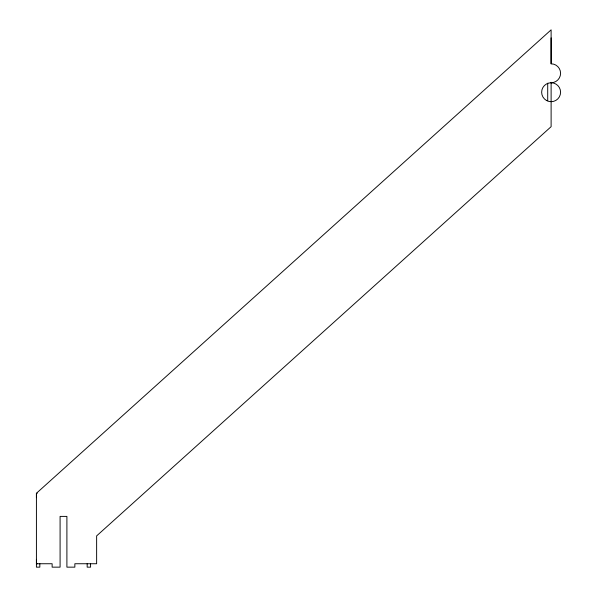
<?xml version="1.0" encoding="UTF-8"?>
<svg xmlns="http://www.w3.org/2000/svg" width="597" height="597" viewBox="0 0 597 597"><rect width="100%" height="100%" fill="white"/><g stroke="black" fill="none" stroke-linecap="round" stroke-linejoin="round"><path stroke-width="0.9" d="M551.121 82.289L551.113 126.683L96.632 535.897L96.632 563.74L74.856 563.74L74.856 567.15L66.901 567.15L66.901 516.398L60.088 516.398L60.088 567.15L52.133 567.15L52.133 563.74L36.417 563.74L36.417 559.337M551.113 82.759A9.47 9.47 0 0 0 560.583 73.289A9.47 9.47 0 0 0 551.113 63.819L551.113 29.85L36.417 493.286L36.417 567.15L39.827 567.15L39.827 563.74M37.268 493.286L36.417 493.286L36.417 497.689M36.417 563.74L37.395 563.74M551.113 37.895L551.113 63.789M547.71 83.214L547.71 100.781M90.572 563.74L90.572 567.15L87.169 567.15L87.169 563.74M546.382 100.423A9.47 9.47 0 0 0 560.583 92.222A9.47 9.47 0 0 0 546.382 84.02A9.47 9.47 0 0 0 546.382 100.423"/></g></svg>
